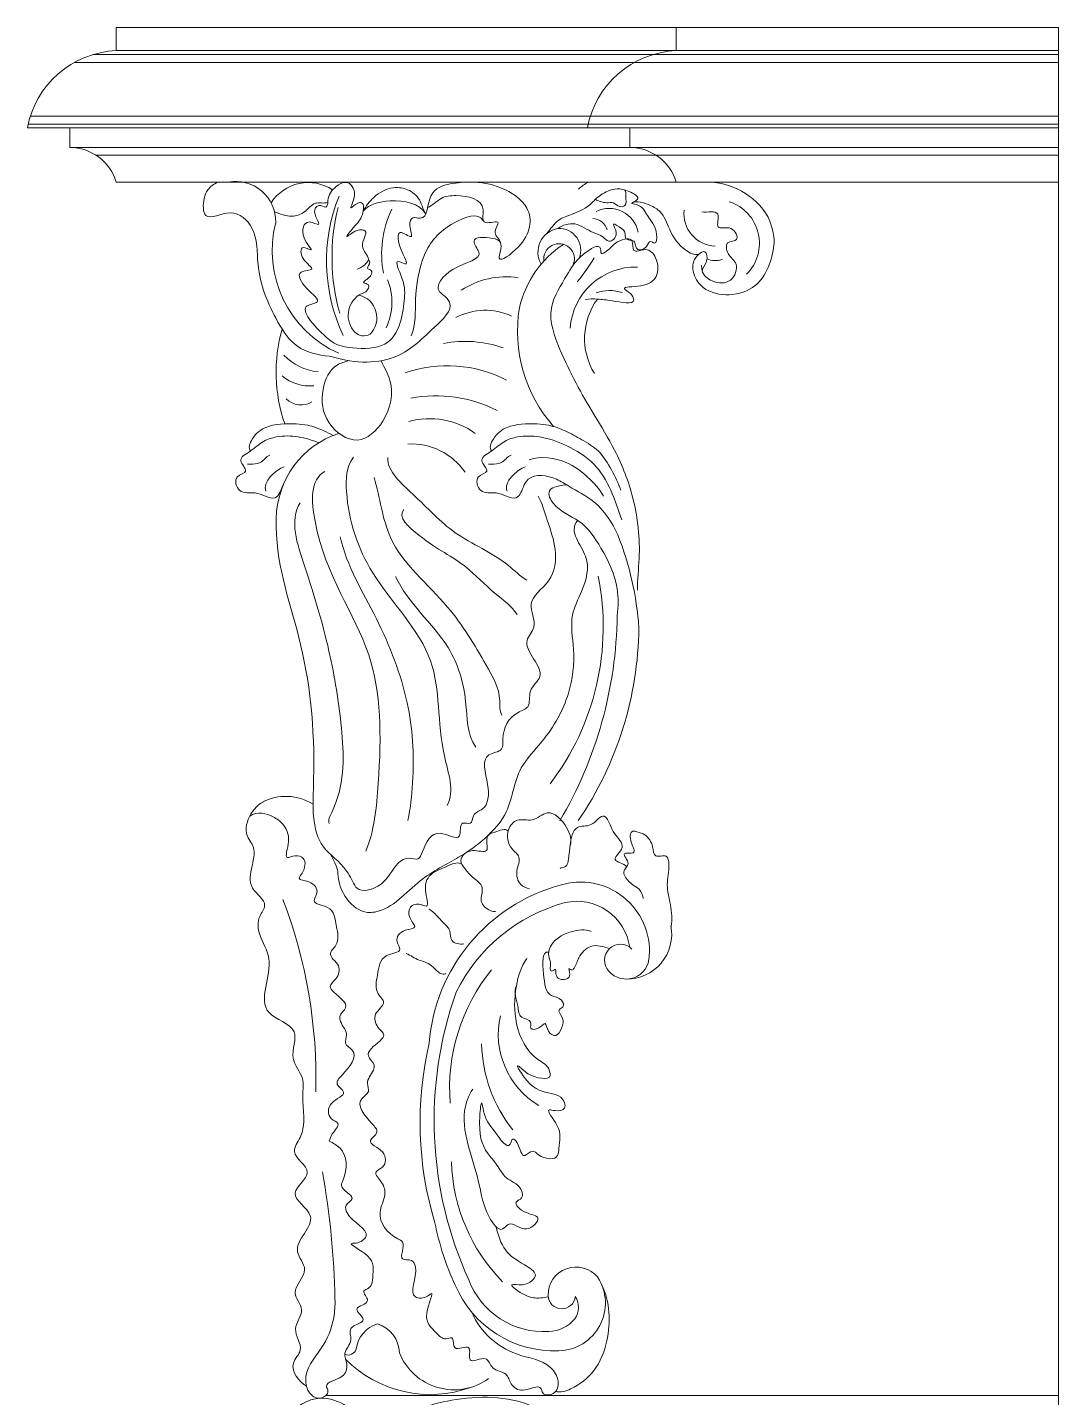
# Model space of a CAD drawing. Header units: millimetres. Extents: x 1778 to 4162, y -1209 to 580.
# Drawn here: x 3871.5 to 4162.2, y -357.4 to 28.7 of the extents above; entities that cross this region are included whole.
import ezdxf

# ---------------------------------------------------------------- set-up
doc = ezdxf.new("R2010")
doc.units = ezdxf.units.MM
doc.layers.add('ceco.net 173', color=7, linetype='Continuous')

msp = doc.modelspace()

# ---------------------------------------------------------------- linework, layer by layer
at = {"layer": 'ceco.net 173', "lineweight": 5}
for p, q in [((3896.54, 28.67), (4162.17, 28.67)), ((3896.54, 28.67), (4162.17, 28.67)), ((3896.54, 28.67), (3896.54, 22.12)), ((4054.39, 28.67), (4054.39, 22.12)), ((4162.17, -1208.78), (4162.17, 28.67)), ((3890.03, 21.02), (4162.17, 21.02)), ((3896.54, 22.12), (4162.17, 22.12)), ((3884.81, 18.82), (4162.17, 18.82)), ((3871.5, 0.32), (4162.17, 0.32)), ((3871.72, 1.42), (4162.17, 1.42)), ((3872.32, 3.62), (4162.17, 3.62)), ((3883.47, 0.32), (3883.47, -5.13)), ((4041.32, 0.32), (4041.32, -5.13)), ((3883.47, -5.13), (4162.17, -5.13)), ((3890.78, -7.33), (4162.17, -7.33)), ((3896.54, -14.93), (4162.17, -14.93)), ((4162.17, -356.88), (3955.56, -356.88))]:
    msp.add_line(p, q, dxfattribs=at)
for centre, radius, start, end in [((3897.69, -4.49), 26.64, 92.4704, 169.5834), ((4055.54, -4.49), 26.64, 92.4704, 169.5834), ((3883.29, -18.99), 13.87, 17.0638, 89.2538), ((4041.14, -18.99), 13.87, 17.0638, 89.2538), ((3930.17, -26.05), 11.32, 358.7731, 100.5346), ((3950.63, -27.4), 12.36, 56.1634, 147.6584), ((4063.03, -34.99), 20.07, 30.6165, 91.3904), ((4004.36, -37.18), 48.56, 157.8776, 205.5358), ((4015.46, -36.1), 58.11, 166.0858, 195.7171), ((4000.94, -35.32), 29.59, 154.4578, 190.3408), ((4035.48, -30.66), 8.33, 11.3786, 116.1945), ((4065.62, -23.89), 9.05, 173.3812, 268.0559), ((4065.51, -32.16), 12.32, 314.7418, 71.9373), ((3972.11, -34.24), 31.64, 165.45, 246.0573), ((4030.73, -29.44), 4.29, 13.841, 88.2928), ((4022.13, -34.64), 6.72, 99.229, 210.4726), ((4021.4, -34.07), 6.07, 337.9036, 93.2697), ((4039.1, -57.16), 29.72, 123.803, 166.7819), ((4021.36, -36.61), 4.32, 337.7234, 187.863), ((3978.07, -3.7), 62.37, 320.886, 328.4833), ((3957.06, -48.74), 17.17, 335.1271, 21.597), ((4006.44, -64.62), 23.01, 81.464, 123.3651), ((4042.93, -57.33), 18.46, 88.337, 176.2567), ((4035.62, -56.27), 10.8, 70.6756, 110.5049), ((3968.87, -52.48), 6.95, 123.8508, 223.094), ((3963.42, -53.14), 6.58, 315.5662, 75.963), ((4047.39, -58.99), 18.84, 143.8883, 211.5314), ((4000.57, -68.82), 17.77, 65.3436, 117.8065), ((4050.15, -56.94), 40.51, 170.655, 221.5304), ((3985.09, -68.55), 43.5, 163.7402, 199.4409), ((3966.29, -54.65), 3.6, 225.9241, 300.5812), ((3994.93, -91.08), 31.28, 70.1383, 101.3328), ((3954.67, -53.62), 14.77, 222.7487, 265.1812), ((3989.95, -103.08), 36.4, 62.8348, 109.2129), ((3951.07, -60.21), 12.14, 230.0655, 275.5637), ((3948.65, -71.66), 6.05, 226.1293, 300.4617), ((3986.67, -113.27), 38.14, 63.0489, 100.704), ((3984.82, -103.84), 22.25, 54.4896, 105.251), ((3967.26, -110.08), 25.62, 108.0619, 179.3488), ((3979.66, -107.23), 18.52, 34.7039, 92.9102), ((3957.21, -146.34), 86.83, 3.8406, 21.6265), ((3960.59, -140.12), 73.22, 322.6912, 11.1778), ((3920.84, -135.56), 116.92, 329.4972, 359.2722), ((3945.81, -139.55), 98.04, 325.6854, 359.4302), ((3944.36, -202.23), 14.22, 57.3528, 118.2546), ((4027.43, -231.58), 19.4, 355.7993, 107.3577), ((4034.79, -261.5), 50.19, 105.1863, 175.4978), ((3811.27, -267.6), 141.57, 358.5167, 20.9285), ((4035.65, -264.6), 48.31, 105.0883, 153.7361), ((4026.36, -232.66), 15.07, 8.2519, 102.6079), ((4040.44, -226.81), 12.69, 269.2535, 10.6982), ((4038.67, -234.19), 4.51, 44.4676, 222.6912), ((4040.28, -233.01), 6.5, 220.7409, 0), ((4043.54, -270.25), 53.04, 140.9742, 184.5672), ((4094.41, -279.32), 108.27, 160.5292, 204.5028), ((4027.58, -255.04), 23.35, 167.1604, 239.2705), ((4080.35, -279.86), 98.17, 166.8688, 196.7901), ((4040.12, -256.72), 40.62, 181.5098, 218.4406), ((4041.22, -289.57), 50.21, 181.6448, 224.5377), ((3736.09, -333.43), 222.12, 0.9533, 10.279), ((4063.44, -292.84), 78.59, 191.2885, 204.7389), ((4017.1, -316.16), 22.69, 200.803, 273.4354), ((4026.14, -328.51), 7.88, 39.1266, 180.9951), ((4021.04, -330.85), 13.38, 271.2282, 33.0997), ((4019.94, -314.02), 30.23, 202.7665, 272.6258), ((4022.11, -328.56), 3.85, 181.3346, 353.5335), ((4021.1, -332.02), 5.71, 325.6797, 32.0853), ((4018.12, -328.77), 10.05, 271.9075, 319.9178), ((3972.71, -344.9), 8.63, 107.1134, 172.4821), ((3967.6, -345.02), 8.75, 1.3819, 72.8755), ((3961.85, -343.01), 2.43, 249.1108, 341.5832), ((3985.03, -322.97), 33.58, 224.8101, 289.939), ((3991.75, -338.63), 16.6, 201.8478, 305.8344), ((3990.66, -325.22), 31.43, 301.2669, 301.5747)]:
    msp.add_arc(centre, radius, start, end, dxfattribs=at)
for points, knots in [([(3956.59, -63.99), (3953.47, -63.66), (3947.02, -62.3), (3940.36, -51.93), (3935.72, -40.64), (3936.64, -28.44), (3929.41, -21.71), (3920.96, -26.71), (3920.92, -20.04), (3922.27, -16.77), (3924.03, -15.47), (3925.21, -14.93)], [0, 0, 0, 0, 8.651549, 16.669899, 32.442656, 41.961338, 48.823617, 55.119218, 59.525869, 61.909652, 65.154561, 65.154561, 65.154561, 65.154561]), ([(3955.9, -21.75), (3956.21, -21.29), (3956.07, -18.95), (3957.75, -16.45), (3961.84, -14.07), (3964.91, -18.05), (3961.63, -23.53), (3964.14, -20.8), (3966.57, -20.5), (3965.99, -25.23), (3964.08, -26.76), (3960.3, -31.68), (3963.96, -28.11), (3968.2, -28.47), (3964.32, -33.2), (3969.32, -36.71), (3965.75, -38.93), (3964.44, -39.46)], [1.87409, 1.87409, 1.87409, 1.87409, 3.372698, 7.451197, 10.089093, 13.930744, 17.33936, 19.41399, 20.356403, 23.356369, 27.44776, 30.298534, 33.36838, 35.463857, 39.342553, 43.070339, 46.910261, 46.910261, 46.910261, 46.910261]), ([(3984.32, -22.09), (3985.67, -21.53), (3987.91, -19), (3993.48, -18.43), (4001.46, -19.92), (3998.88, -27.63), (4005.68, -25.1), (4002.19, -29.39), (4004.54, -30.85), (4004.82, -31.87)], [1.073651, 1.073651, 1.073651, 1.073651, 5.123302, 9.080904, 16.850872, 20.305606, 23.325686, 25.243676, 27.900722, 27.900722, 27.900722, 27.900722]), ([(3941.14, -23.28), (3942.72, -23.89), (3945.53, -25.05), (3949.8, -23.71), (3952.31, -20.1), (3954.97, -21.05), (3956.19, -20.63)], [0, 0, 0, 0, 4.60168, 7.845957, 11.58435, 14.857859, 14.857859, 14.857859, 14.857859]), ([(3956.26, -59.13), (3954.66, -57.62), (3951.99, -55.42), (3948.43, -49.48), (3955.29, -49), (3949.87, -45.16), (3946.58, -39.8), (3953.63, -39.83), (3948.6, -37.27), (3948.26, -32.29), (3953.04, -35.2), (3948.12, -30.34), (3949.67, -24.84), (3955.3, -28.18), (3951.18, -23.13), (3954, -20.88), (3955.58, -22.3), (3955.9, -21.75)], [14.017861, 14.017861, 14.017861, 14.017861, 20.201819, 23.996065, 27.004777, 31.326926, 35.754652, 38.585759, 42.134564, 44.931323, 47.002301, 50.570407, 54.805892, 57.233227, 61.116383, 63.008149, 64.56566, 64.56566, 64.56566, 64.56566]), ([(4080.3, -24.77), (4082.25, -29.83), (4081.79, -36.02), (4077.65, -47.31), (4062.46, -47.54), (4058.48, -39.68), (4059.56, -35.77), (4063.07, -33.79), (4063.29, -37.76), (4061.9, -38.95), (4061.69, -39.92)], [49.20467, 49.20467, 49.20467, 49.20467, 53.85548, 65.468051, 78.699621, 83.330348, 87.375279, 89.124268, 91.577699, 94.286653, 94.286653, 94.286653, 94.286653]), ([(3964.99, -46.71), (3965.51, -46.35), (3966.99, -46.3), (3968.41, -43.64), (3965.09, -43.33), (3968.41, -41.91), (3968.86, -39.6), (3966.66, -39.39), (3968.31, -37.93), (3967.81, -36.86), (3967.6, -36.6)], [0.380781, 0.380781, 0.380781, 0.380781, 2.212495, 4.164747, 5.37954, 7.965736, 9.566499, 11.003376, 12.551289, 13.186912, 13.186912, 13.186912, 13.186912]), ([(4063.06, -36.53), (4064.34, -37.19), (4065.89, -37.15), (4067.22, -36.76), (4067.38, -36.67)], [0, 0, 0, 0, 3.902329, 3.937864, 3.937864, 3.937864, 3.937864]), ([(3971.2, -65.28), (3972.04, -67.12), (3975.22, -72.3), (3973.3, -81.87), (3964.64, -89.97), (3955.1, -83.15), (3953.82, -73.93), (3957.16, -66.56), (3960.96, -65.59), (3962.07, -65.22)], [0, 0, 0, 0, 5.512666, 16.091567, 24.189188, 32.702743, 41.415204, 48.63379, 51.80285, 51.80285, 51.80285, 51.80285]), ([(3934.49, -90.61), (3933.56, -90.03), (3935.14, -86.15), (3939.43, -83.13), (3945.53, -82.84), (3951.03, -83.39), (3954.54, -84.7), (3956.83, -85.86), (3957.68, -86.32)], [0, 0, 0, 0, 3.006868, 7.594015, 15.374333, 18.368485, 22.767946, 25.410207, 25.410207, 25.410207, 25.410207]), ([(3943.7, -100.02), (3943.67, -100.09), (3942.94, -101.53), (3942.2, -104.63), (3938.37, -103.43), (3935.45, -102.03), (3930.95, -103.16), (3929.38, -97.55), (3934.45, -96.73), (3930.14, -93.01), (3935.01, -90.59), (3937.57, -87.88), (3942.49, -86.32), (3947.88, -86.46), (3951.78, -87.62), (3953.66, -88.37)], [32.14794, 32.14794, 32.14794, 32.14794, 32.343108, 36.246209, 38.731262, 41.509479, 45.531842, 49.070063, 51.584862, 54.499242, 57.905251, 62.231107, 65.72616, 71.299873, 76.78989, 76.78989, 76.78989, 76.78989]), ([(4037.93, -114.34), (4036.27, -110.82), (4032.61, -104.94), (4025.2, -101.43), (4019.8, -97.81), (4013.7, -96.85), (4011.07, -100.8), (4010.16, -104.63), (4006.33, -103.44), (4003.41, -102.03), (3998.91, -103.16), (3997.34, -97.55), (4002.41, -96.74), (3998.1, -93.01), (4002.97, -90.6), (4005.53, -87.88), (4010.45, -86.32), (4016.48, -86.49), (4023.97, -89.04), (4034.14, -95.4), (4037.18, -104.55), (4039.02, -110.07)], [1.705033, 1.705033, 1.705033, 1.705033, 12.178069, 19.721158, 23.376315, 30.578217, 32.343108, 36.246209, 38.731262, 41.509479, 45.531842, 49.070063, 51.584862, 54.499242, 57.905251, 62.231107, 65.72616, 71.299873, 78.52995, 87.118708, 102.987355, 102.987355, 102.987355, 102.987355]), ([(3955.33, -96.49), (3951.12, -98.71), (3952.69, -122.7), (3971.11, -145.32), (3971.38, -176.56), (3969.25, -198.03), (3966.85, -203.49)], [0, 0, 0, 0, 12.97695, 49.84196, 82.861695, 98.952372, 98.952372, 98.952372, 98.952372]), ([(4037.75, -137.04), (4038.05, -134.53), (4038.19, -127.83), (4033.94, -118.74), (4027.79, -109.8), (4020.67, -107.7), (4017.56, -101.88), (4020.38, -100.46), (4023.53, -100.27)], [5.427306, 5.427306, 5.427306, 5.427306, 12.225171, 23.49581, 32.330109, 40.381039, 43.696276, 46.422969, 46.422969, 46.422969, 46.422969]), ([(4015.46, -103.4), (4016.59, -105.38), (4018.19, -111.14), (4020.97, -118.28), (4019.94, -127.7), (4011.4, -132.78), (4015.76, -139.85), (4009.52, -145.8), (4019.24, -153.07), (4012.3, -157.82), (4013.62, -163.06), (4007.59, -164.78), (4005.14, -169.62), (4005.83, -175.49), (3998.75, -175.96), (4001.78, -184.35), (4001.53, -191.46), (3996.89, -192.76), (3996.88, -196.3), (3992.98, -194.61), (3994.47, -201.77), (3986.24, -196.09), (3983.48, -201.84), (3981.89, -206.26), (3977.21, -204.36), (3974.07, -209.67), (3970.56, -213.86), (3965.69, -215.14), (3964.16, -213.69), (3964.05, -213.56)], [4.848609, 4.848609, 4.848609, 4.848609, 10.858265, 18.671518, 26.903475, 34.374704, 40.25875, 44.089923, 53.897293, 58.365487, 62.364778, 65.363229, 73.059759, 75.652133, 79.256066, 86.820364, 93.305433, 96.116514, 98.186719, 100.072627, 103.438463, 108.457413, 114.926934, 117.161025, 119.396403, 125.848053, 130.210602, 135.550242, 136.010746, 136.010746, 136.010746, 136.010746]), ([(3964.05, -213.56), (3963.25, -212.09), (3960.64, -206.75), (3951.15, -201.39), (3953.2, -174.53), (3949.97, -144.62), (3941.29, -122.07), (3941.65, -109.79)], [6.862987, 6.862987, 6.862987, 6.862987, 10.616832, 19.338481, 36.701568, 73.764871, 104.768525, 104.768525, 104.768525, 104.768525]), ([(4026.56, -110.24), (4023.9, -113.66), (4031.04, -119.99), (4028.4, -129.36), (4024.07, -137.58), (4026.09, -147.54), (4024.56, -160.12), (4018.53, -170.97), (4008.44, -181.14), (4008.25, -192.49), (3999.47, -201), (3992.48, -205.79), (3980.81, -211.45), (3974.16, -220.24), (3965.69, -221), (3960.78, -216.92), (3958.88, -211.93), (3959.01, -208.21), (3956.93, -204.33)], [0, 0, 0, 0, 10.070991, 19.566974, 25.935541, 34.764552, 46.062231, 60.000642, 68.028585, 80.870037, 90.019068, 98.095104, 109.918675, 124.323598, 126.2337, 132.446295, 139.730547, 141.600733, 141.600733, 141.600733, 141.600733]), ([(3959.66, -114.87), (3961.48, -123.08), (3970.56, -137.51), (3979.63, -160.94), (3980.72, -178.68), (3979.51, -191.41), (3978.75, -194.82)], [0, 0, 0, 0, 22.930362, 45.855049, 66.485879, 74.916917, 74.916917, 74.916917, 74.916917]), ([(3934.15, -193.64), (3936.29, -192.03), (3940.7, -193.36), (3943.85, -195.91), (3946.04, -199.95), (3943.47, -206.32), (3947.09, -204.31), (3950.26, -205.51), (3949.71, -208.87), (3947.31, -211.61), (3951.65, -211.75), (3954.02, -214.69), (3951.09, -218.39), (3957.97, -218.72), (3958.39, -224.52), (3959.71, -229.4), (3956.29, -232.1), (3957.86, -234.21), (3959.8, -235.94), (3959.15, -239.38), (3956.15, -241.34), (3958.74, -244.23), (3962.91, -246.9), (3959.27, -249.47), (3959.88, -252.46), (3962.17, -254.5), (3960.52, -257.89), (3965.45, -260.4), (3961.49, -265.28), (3957.75, -269.12), (3962.56, -271.97), (3956.12, -273.75), (3956.02, -278.8), (3960.21, -280.16), (3957.44, -282.74), (3956.71, -284.49), (3956.59, -285.16)], [0, 0, 0, 0, 4.876342, 8.015551, 12.64279, 16.761831, 18.757924, 20.977846, 24.705698, 26.186086, 28.793015, 32.385612, 34.452421, 38.313222, 43.670826, 48.51107, 51.221908, 52.702295, 54.784368, 58.231639, 60.651125, 62.395759, 67.362208, 70.046597, 71.346667, 75.159908, 77.190026, 79.702037, 86.601256, 89.185912, 91.827911, 96.061421, 99.979962, 102.043417, 105.08906, 106.976271, 106.976271, 106.976271, 106.976271]), ([(3956.59, -285.16), (3957.63, -285.73), (3961.63, -287.7), (3961.84, -293.77), (3959.08, -298.69), (3964.95, -300.86), (3960.79, -303.01), (3962.01, -307.77), (3969.53, -310.46), (3965.09, -314.08), (3961.07, -313.77), (3969.74, -317.66), (3968.84, -322.31), (3968.64, -326.54), (3965.25, -327.31), (3969.31, -330.88), (3962.1, -331.91), (3968.49, -336.17), (3961.29, -337.1), (3963.59, -341.71), (3960.19, -344.49), (3961.97, -348.15), (3960.75, -352.46), (3954.83, -352.94), (3956.79, -356.15), (3953.69, -358.52), (3950.18, -355.82), (3949.34, -349.23), (3955.46, -343.19), (3958.06, -335.5), (3958.29, -330.8), (3958.13, -329.09)], [109.698321, 109.698321, 109.698321, 109.698321, 112.994176, 121.175899, 122.663954, 126.994983, 129.302624, 131.248719, 138.916901, 142.019861, 143.051588, 148.107767, 153.827836, 156.694739, 158.154219, 160.763169, 164.272078, 167.393091, 171.320252, 174.252421, 177.944133, 180.809899, 184.137441, 188.902689, 190.013442, 192.704645, 196.036923, 200.004723, 209.511743, 217.34284, 221.983617, 221.983617, 221.983617, 221.983617]), ([(4003.63, -309.36), (4004.16, -311.68), (4005.72, -316.36), (4010.39, -319.37), (4016.35, -322.74), (4011.9, -326.29), (4006.13, -324.87), (4012.2, -329.26), (4015.36, -329.49), (4017.56, -329.21), (4018.29, -329.05)], [1.23594, 1.23594, 1.23594, 1.23594, 8.218365, 15.026183, 19.2067, 23.819238, 26.773057, 31.582843, 35.939846, 38.10685, 38.10685, 38.10685, 38.10685])]:
    msp.add_open_spline(points, degree=3, knots=knots, dxfattribs=at)
for points, start_tangent, end_tangent in [([(3956.59, -63.99), (3966.01, -65.63), (3974.86, -64.3), (3986.18, -55.88), (3990.47, -48.78), (3988.82, -46.8), (3987.66, -45.81), (3991.46, -39.53), (3998.74, -34.58), (3997.91, -33.09), (3997.41, -31.6), (4002.54, -30.78), (4004.85, -31.94), (4004.52, -36.39), (4009.81, -33.26), (4012.29, -22.31), (4004.99, -16.51), (3996.49, -14.93), (3990.71, -15.43), (3985.3, -18.67), (3982.25, -25.11), (3980.14, -24.95), (3979.33, -27.22), (3979.65, -30.3), (3976.57, -29.16), (3976.09, -31.6), (3977.87, -37.92), (3976.09, -37.27), (3977.06, -41.97), (3977.71, -48.29), (3976.25, -55.42), (3973.17, -59.96), (3964.38, -61.72), (3956.26, -59.13)], (0.967203, -0.254006), (-0.735291, 0.677751)), ([(3966.14, -23.09), (3969.16, -19.24), (3974.63, -16.5), (3978.14, -16.9), (3981.66, -19.43), (3983.78, -23.93)], (0.472623, 0.881265), (0.504425, -0.863456)), ([(4021.05, -28.01), (4025.8, -26.72), (4031.01, -29.16), (4033.79, -30.42), (4035.38, -31.59), (4037.48, -29.32), (4036.73, -26.8), (4038.98, -28.02), (4039.93, -29.15), (4040.19, -30.9), (4042.4, -31.56), (4042.92, -32.73), (4043.35, -33.77), (4045.98, -33.06), (4047.18, -31.67), (4048.22, -32.14), (4048.85, -29.7), (4046.24, -24.36), (4043.16, -21.28), (4041.83, -20.87), (4043.41, -19.87), (4041, -17.54), (4035.09, -17.46), (4031.42, -19.95), (4030.59, -20.78), (4025.09, -23.95), (4021.26, -25.61), (4017.83, -29.48)], (0.798216, 0.602371), (-0.664258, -0.747503)), ([(4039.77, -17.11), (4040.17, -18.92), (4039.88, -21.5), (4038.41, -21.82), (4036.69, -20.8), (4034.72, -20.76), (4033.04, -20.39), (4031.63, -19.75)], (0.824435, -0.565957), (-0.750952, 0.660357)), ([(3966.14, -23.09), (3973.75, -20.21), (3983.78, -23.93)], (0.676914, 0.736062), (0.494197, -0.86935)), ([(4060.8, -35.21), (4057.1, -34.14), (4052.49, -28.14), (4049.83, -23.3), (4046.95, -21.45), (4041.83, -20.85)], (-0.949586, -0.313508), (-0.879234, -0.476391)), ([(4061.42, -38.35), (4061.67, -39.85), (4064.55, -42.79), (4069.68, -42.52), (4071.24, -38.03), (4069.03, -35.03), (4068.96, -32.01), (4071.34, -31.11), (4069.8, -28.02), (4066.22, -27.56), (4066.1, -23.99), (4061.6, -23.3)], (0.313508, -0.949586), (-0.981809, 0.189872)), ([(3979.7, -58.22), (3980.91, -48.03), (3983.46, -35.43), (3991.76, -26.42), (3999.88, -25.79)], (0.391084, 0.920355), (0.412123, -0.911128)), ([(4028.72, -48.12), (4032.17, -47.89), (4036.3, -48.36), (4042.43, -48.16), (4041.47, -46.32), (4039.79, -45), (4044.36, -44.15), (4048.69, -41.51), (4048.57, -36.23), (4045.68, -33.94), (4042.43, -34.18), (4041.83, -31.42), (4037.26, -32.14), (4034.74, -34.42), (4033.29, -35.02), (4033.05, -33.7), (4028.24, -35.26), (4023.55, -41.15), (4019.22, -50.42), (4021.62, -62.08), (4031.24, -80.5), (4037.01, -90.47), (4042.19, -104.09), (4043.93, -120.96), (4043.48, -129.94)], (0.930008, 0.367538), (0.025141, -0.999684)), ([(4002.45, -90.62), (4002.85, -87.33), (4006.7, -84.07), (4015.2, -83.07), (4018.47, -83.46), (4023.04, -85.03), (4027.75, -87.51), (4032.46, -90.78), (4036.13, -96.01), (4038.74, -101.76)], (-0.848231, 0.529626), (0.302115, -0.953271)), ([(3939.86, -91.84), (3937.11, -93.94), (3934.27, -94.43), (3933.54, -94.43)], (-0.926846, -0.375442), (-0.989966, 0.141309)), ([(3963.41, -92.42), (3961.46, -102.12), (3968.84, -125), (3985.14, -149.83), (3989.03, -176.59), (3989.8, -190.55)], (-0.634236, -0.77314), (-0.484338, -0.874881)), ([(3973.05, -92.5), (3980.13, -102.84), (3992.11, -113.72), (4007.09, -122.97), (4012.26, -127.06)], (0, -1), (0.868417, -0.495835)), ([(4007.82, -91.84), (4005.07, -93.95), (4002.23, -94.43), (4001.5, -94.43)], (-0.926846, -0.375442), (-0.989966, 0.141309)), ([(4033.9, -103.43), (4029.41, -98.03), (4023.39, -93.95), (4012.89, -93.14)], (-0.492141, 0.870515), (-0.946908, -0.321504)), ([(3943.91, -95.16), (3940.51, -97.42), (3938.73, -100.01), (3938.73, -102.04)], (-0.949833, -0.312758), (0.389907, -0.920854)), ([(4011.87, -95.16), (4008.47, -97.43), (4006.69, -100.02), (4006.69, -102.04)], (-0.949833, -0.312758), (0.389907, -0.920854)), ([(3969.23, -98.21), (3973.86, -115.08), (3989.93, -134.67), (4000.82, -151), (4004.64, -161.07), (4005.25, -165.12)], (0.295957, -0.955201), (0.5535, -0.832849)), ([(3948.39, -105.26), (3949.59, -123.04), (3956.85, -148.65), (3960.12, -170.06), (3957.28, -192.53), (3956.56, -195.66)], (-0.529795, -0.848126), (0.360076, -0.932923)), ([(3977.59, -107.19), (3981.85, -114.43), (3995.05, -123.36), (4003.35, -130.81), (4009.53, -136.77)], (-0.689264, -0.72451), (0.532365, -0.846515)), ([(3975.3, -126.08), (3990.08, -146.08), (3995.03, -161.29), (3997.86, -174.18)], (0.404516, -0.914531), (0.572211, -0.820106)), ([(3950.16, -354.23), (3946.48, -347.76), (3948.41, -344.04), (3947.09, -338.04), (3948.8, -332.72), (3946.99, -327.94), (3949.65, -321.31), (3947.63, -316.32), (3951.24, -306.18), (3946.99, -299.8), (3950.39, -293.96), (3946.78, -288.08), (3948.37, -284.15), (3949.12, -272.25), (3949, -267.51), (3946.43, -261.79), (3946.67, -254.32), (3939.52, -248.83), (3939.54, -233.66), (3937, -226.96), (3937, -221.83), (3938.37, -218.74), (3934.96, -213.85), (3934.86, -201.52), (3933.69, -199.72), (3938.6, -189.22)], (-0.862123, 0.506699), (0.932923, 0.360076)), ([(4024.47, -201.94), (4023.47, -196.76), (4018.05, -192.7), (4013.77, -194.62), (4009.59, -194.73), (4007.11, -197.43), (4008.13, -202.84), (4010.05, -205.1), (4009.48, -208.93), (4010.61, -212.87), (4012.98, -214.11)], (0.334057, 0.942553), (0.963574, -0.267442)), ([(4007, -197.78), (4003.26, -198.12), (4001.23, -199.13), (4000.9, -203.3), (3996.95, -203.3), (3993.68, -206.12), (3994.81, -208.37), (3996.95, -210.74), (3999.66, -213.67), (3999.43, -217.5), (4002.02, -220.2), (4003.48, -220.42)], (-0.634047, 0.773295), (0.964927, 0.262519)), ([(4040.47, -207.8), (4037.19, -205.76), (4039.1, -202.45), (4036.98, -198.5), (4035.78, -196.04), (4034.09, -193.57), (4030.35, -195.97), (4026.52, -196.77), (4024.49, -201.84), (4024.03, -205.56), (4023.13, -207.81), (4021.67, -208.37)], (-0.688928, 0.72483), (-0.725015, -0.688733)), ([(4052.96, -224.7), (4052.74, -218.6), (4051.86, -212.86), (4052.3, -207.12), (4051.56, -204.91), (4048.62, -204.76), (4047.73, -202.26), (4045.52, -198.87), (4043.31, -197.99), (4042.13, -197.84), (4041.69, -200.93), (4042.28, -203.88), (4039.77, -204.17), (4040.81, -206.97), (4039.77, -208.74), (4042.28, -213.01), (4043.9, -214.19), (4045.08, -216.84)], (0.155604, 0.98782), (0.089102, -0.996022)), ([(3994.03, -207.24), (3988.75, -208.19), (3985.65, -209.7), (3983.69, -214.4), (3983.96, -218.92), (3981.83, -218.39), (3979.52, -219.19), (3979.87, -223.28), (3980.67, -224.7), (3978, -225.76), (3975.69, -228.96), (3976.49, -231.09), (3972.67, -232.96), (3970.18, -238.3), (3970.36, -243.62), (3971.87, -246.19), (3971.07, -247.61), (3969.65, -249.41), (3970.36, -253.13), (3971.96, -255.26), (3970.89, -256.86), (3967.61, -261.22), (3969.2, -263.7), (3969.03, -265.12), (3967.34, -268.96), (3967.61, -271.18), (3965.74, -273.22), (3968.62, -280.24), (3969.98, -282.74), (3968.17, -285.01), (3971.57, -288.18), (3971.57, -292.49), (3969.76, -293.85), (3971.34, -296.8), (3972.25, -300.21), (3970.89, -305.2), (3975.89, -312.68), (3977.25, -313.59), (3977.25, -318.36), (3979.75, -318.81), (3980.88, -320.62), (3980.88, -329.06), (3984.29, -328.83), (3985.2, -328.15), (3984.06, -333.6), (3986.79, -339.27), (3989.51, -340.86), (3991.1, -340.63), (3992.01, -343.35), (3995.87, -343.35), (3996.32, -346.76), (4000.64, -346.53), (4002.68, -349.02), (4006.31, -350.84), (4007.9, -353.56), (4011.08, -355.38), (4016.3, -354.92), (4016.76, -356.06), (4019.71, -356.28), (4021.07, -352.88), (4019.03, -349.02), (4009.33, -345.12), (4001.96, -340.65), (3996.86, -333.55)], (-0.762537, 0.646945), (-0.356813, 0.934176)), ([(3994.53, -229.57), (3991.14, -228.56), (3990.56, -225.96), (3988.7, -223.59), (3984.77, -219.84)], (-0.977824, -0.209429), (-0.874881, 0.484338)), ([(4035.56, -230.92), (4030.35, -230.28), (4026.94, -233.47), (4025.59, -236.45), (4024.96, -236.94), (4024.17, -236.59), (4024.39, -238.08), (4023.25, -239.57), (4020.48, -238.08), (4020.34, -236.8), (4019.28, -237.23), (4018.92, -234.89), (4018.43, -233.04), (4018.99, -230.28), (4021.55, -227.58), (4024.81, -226.16), (4030.42, -226.09)], (-0.942631, 0.333837), (0.906315, -0.422603)), ([(4018.43, -231.91), (4017, -238), (4019.24, -244.15), (4022.05, -245.45), (4022.45, -247.35), (4021.45, -248.05), (4022.25, -250.36), (4022.05, -253.36), (4020.45, -255.36), (4018.34, -254.16), (4017.44, -252.06), (4015.64, -253.26), (4013.43, -253.36), (4013.33, -251.66), (4010.82, -250.26), (4009.72, -247.05), (4009.32, -241.44)], (-0.986436, 0.164145), (0.470886, 0.882194)), ([(3978.29, -232.29), (3981.9, -234.15), (3984.45, -235.08), (3986.32, -236.59), (3988.36, -238.04), (3989.45, -237.92)], (0.917052, -0.398767), (0.775309, 0.631583)), ([(4012.31, -233.74), (4009.32, -241.44), (4009.38, -252.07), (4015.42, -262.14), (4018.45, -264.81), (4018.63, -267.12), (4015.6, -267.3), (4012.22, -265.87), (4009.72, -263.92), (4012.4, -268.19), (4019.17, -271.75), (4021.84, -272.82), (4022.91, -275.84), (4020.24, -276.56), (4018.63, -276.38), (4020.77, -280.65), (4021.3, -287.25), (4020.95, -289.21), (4015.6, -289.03), (4013.82, -287.96), (4011.68, -289.21), (4009.54, -285.65), (4008.3, -284.58), (4007.58, -286), (4003.31, -282.62), (4000.1, -276.74), (3999.57, -274.43), (3999.03, -278.17), (4001.35, -288.71), (4003.84, -291.91), (4006.51, -295.48), (4010.61, -298.68), (4010.79, -301.17), (4009.37, -302.24), (4012.04, -305.27), (4015.42, -306.87), (4012.22, -309.9), (4007.05, -308.65), (4005.45, -309.9), (4001.64, -306.48), (3998.85, -297.43), (3996, -287.29), (3994.75, -276.6), (3997.07, -270.55)], (-0.62329, -0.781991), (0.608897, 0.793249)), ([(4033.4, -325.71), (4034.82, -341.47), (4031.22, -349.74), (4024.6, -354.97), (4020.41, -355.68)], (0.444107, -0.895974), (-0.956817, 0.29069)), ([(3938.7, -374.1), (3954.03, -357.59), (3967.76, -366.2), (3969.44, -384.67), (3959.03, -394.09), (3949.9, -381.92), (3957.85, -369.75), (3964.82, -375.84), (3960.6, -385.06), (3954.81, -378.58), (3958.64, -375.64)], (0.170297, 0.985393), (0.999476, -0.032369)), ([(3987.7, -374.21), (3988.5, -377.74), (3985.93, -380.94), (3980.16, -381.1), (3978.08, -376.14), (3981.93, -370.53), (3991.19, -374.39), (3991.54, -382.54), (3984.01, -386.38), (3975.52, -381.42), (3977.31, -372.05), (3982.67, -369.36), (3991.08, -370.4), (3996.83, -378.67), (3991.8, -389.09), (3978.58, -390.29), (3972.29, -381.25), (3975.5, -365.5), (3992.34, -358), (4014.98, -360.47), (4022.37, -366.46)], (0.625899, -0.779904), (0.603231, -0.797566))]:
    msp.add_spline(points, degree=3, dxfattribs=dict(at, start_tangent=start_tangent, end_tangent=end_tangent))
msp.add_open_spline([(4026.82, -16.87), (4027.71, -16.13), (4028.66, -15.49), (4029.66, -14.93)], degree=3, dxfattribs=at)

doc.saveas('drawing.dxf')
